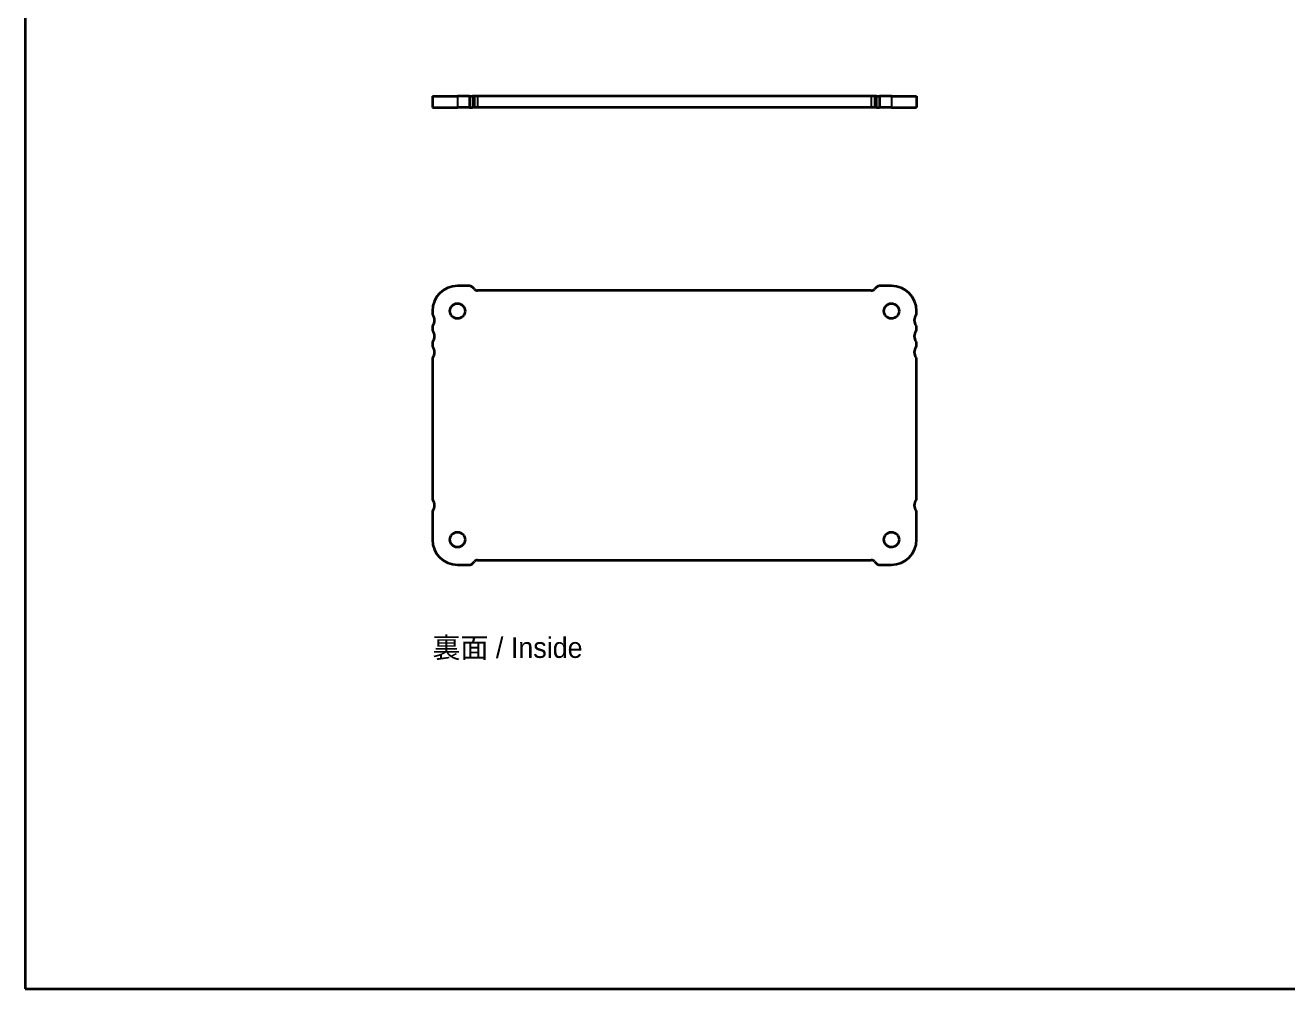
# Model space of a CAD drawing. Header units: millimetres. Extents: x 2470 to 3168, y 0 to 422.
# Drawn here: x 2581.5 to 2857.9, y 0 to 210.8 of the extents above; entities that cross this region are included whole.
import ezdxf

# ---------------------------------------------------------------- set-up
doc = ezdxf.new("R2010")
doc.units = ezdxf.units.MM
doc.header["$LTSCALE"] = 1.5
for name, color, linetype, lineweight in [('Border (ISO)', 7, 'Continuous', 35), ('Symbol (ISO)', 7, 'Continuous', 18), ('Visible (ISO)', 7, 'Continuous', 35), ('Visible Narrow (ISO)', 7, 'Continuous', 25)]:
    doc.layers.add(name, color=color, linetype=linetype, lineweight=lineweight)
doc.styles.add('Note Text (TK)', font='')
doc.styles.get('Note Text (TK)').set_extended_font_data('MS PGothic')

# ---------------------------------------------------------------- blocks, each defined once
blk = doc.blocks.new('図面枠 tk図枠')
at = {"layer": 'Border (ISO)'}
for p, q in [((14.5, 289), (14.5, 8)), ((14.5, 8), (405.5, 8))]:
    blk.add_line(p, q, dxfattribs=at)

msp = doc.modelspace()

# ---------------------------------------------------------------- linework, layer by layer
at = {"layer": 'Visible (ISO)'}
for p, q in [((2670.62, 195.238), (2670.62, 192.738)), ((2670.62, 195.238), (2676.12, 195.238)), ((2678.731, 195.238), (2676.12, 195.238)), ((2678.731, 195.238), (2679.413, 195.238)), ((2678.731, 195.238), (2678.731, 192.738)), ((2679.828, 195.238), (2679.413, 195.238)), ((2680.535, 195.238), (2679.828, 195.238)), ((2766.706, 195.238), (2680.535, 195.238)), ((2767.413, 195.238), (2766.706, 195.238)), ((2767.827, 195.238), (2767.413, 195.238)), ((2767.827, 195.238), (2768.509, 195.238)), ((2768.509, 195.238), (2768.509, 192.738)), ((2771.12, 195.238), (2768.509, 195.238)), ((2771.12, 195.238), (2776.62, 195.238)), ((2776.62, 195.238), (2776.62, 192.738)), ((2670.62, 192.738), (2676.12, 192.738)), ((2678.731, 192.738), (2676.12, 192.738)), ((2678.731, 192.738), (2679.413, 192.738)), ((2679.828, 192.738), (2679.413, 192.738)), ((2680.535, 192.738), (2679.828, 192.738)), ((2766.706, 192.738), (2680.535, 192.738)), ((2767.413, 192.738), (2766.706, 192.738)), ((2767.827, 192.738), (2767.413, 192.738)), ((2767.827, 192.738), (2768.509, 192.738)), ((2771.12, 192.738), (2768.509, 192.738)), ((2771.12, 192.738), (2776.62, 192.738)), ((2678.731, 153.738), (2676.12, 153.738)), ((2679.828, 153.031), (2679.413, 153.445)), ((2766.706, 152.738), (2680.535, 152.738)), ((2767.827, 153.445), (2767.413, 153.031)), ((2771.12, 153.738), (2768.509, 153.738)), ((2670.62, 148.238), (2670.62, 147.738)), ((2776.62, 147.738), (2776.62, 148.238)), ((2670.62, 144.738), (2670.62, 144.238)), ((2776.62, 144.238), (2776.62, 144.738)), ((2670.62, 141.238), (2670.62, 140.738)), ((2776.62, 140.738), (2776.62, 141.238)), ((2670.62, 137.738), (2670.62, 107.238)), ((2776.62, 107.238), (2776.62, 137.738)), ((2670.62, 104.238), (2670.62, 98.238)), ((2776.62, 98.238), (2776.62, 104.238)), ((2676.12, 92.738), (2678.706, 92.738)), ((2679.413, 93.031), (2679.827, 93.445)), ((2680.534, 93.738), (2766.706, 93.738)), ((2767.413, 93.445), (2767.827, 93.031)), ((2768.534, 92.738), (2771.12, 92.738))]:
    msp.add_line(p, q, dxfattribs=at)
for centre in [(2676.12, 148.238), (2771.12, 148.238), (2676.12, 98.238), (2771.12, 98.238)]:
    msp.add_circle(centre, 1.65, dxfattribs=at)
for centre, radius, start, end in [((2676.12, 148.238), 5.5, 90, 180), ((2678.706, 152.738), 1, 45, 88.55077), ((2680.535, 153.738), 1, 225, 270), ((2766.706, 153.738), 1, 270, 315), ((2768.534, 152.738), 1, 91.44923, 135), ((2771.12, 148.238), 5.5, 0, 90), ((2671.12, 147.738), 0.5, 180, 216.8699), ((2669.12, 146.238), 2, 323.1301, 36.8699), ((2778.12, 146.238), 2, 143.1301, 216.8699), ((2776.12, 147.738), 0.5, 323.1301, 0), ((2671.12, 144.738), 0.5, 143.1301, 180), ((2671.12, 144.238), 0.5, 180, 216.8699), ((2669.12, 142.738), 2, 323.1301, 36.8699), ((2778.12, 142.738), 2, 143.1301, 216.8699), ((2776.12, 144.738), 0.5, 0, 36.8699), ((2776.12, 144.238), 0.5, 323.1301, 0), ((2671.12, 141.238), 0.5, 143.1301, 180), ((2776.12, 141.238), 0.5, 0, 36.8699), ((2671.12, 140.738), 0.5, 180, 216.8699), ((2669.12, 139.238), 2, 323.1301, 36.8699), ((2778.12, 139.238), 2, 143.1301, 216.8699), ((2776.12, 140.738), 0.5, 323.1301, 0), ((2671.12, 137.738), 0.5, 143.1301, 180), ((2776.12, 137.738), 0.5, 0, 36.8699), ((2671.12, 107.238), 0.5, 180, 216.8699), ((2669.12, 105.738), 2, 323.1301, 36.8699), ((2778.12, 105.738), 2, 143.1301, 216.8699), ((2776.12, 107.238), 0.5, 323.1301, 0), ((2671.12, 104.238), 0.5, 143.1301, 180), ((2776.12, 104.238), 0.5, 0, 36.8699), ((2676.12, 98.238), 5.5, 180, 270), ((2771.12, 98.238), 5.5, 270, 0), ((2678.706, 93.738), 1, 270, 315), ((2680.534, 92.738), 1, 90, 135), ((2766.706, 92.738), 1, 45, 90), ((2768.534, 93.738), 1, 225, 270)]:
    msp.add_arc(centre, radius, start, end, dxfattribs=at)
at = {"layer": 'Visible Narrow (ISO)'}
for p, q in [((2676.12, 195.238), (2676.12, 192.738)), ((2679.413, 195.238), (2679.413, 192.738)), ((2679.828, 195.238), (2679.828, 192.738)), ((2680.535, 195.238), (2680.535, 192.738)), ((2766.706, 195.238), (2766.706, 192.738)), ((2767.413, 195.238), (2767.413, 192.738)), ((2767.827, 195.238), (2767.827, 192.738)), ((2771.12, 195.238), (2771.12, 192.738))]:
    msp.add_line(p, q, dxfattribs=at)

# ---------------------------------------------------------------- block references
at = {"xscale": 1.5, "yscale": 1.5, "zscale": 1.5}
msp.add_blockref('図面枠 tk図枠', (2559.75, -12), dxfattribs=at)

# ---------------------------------------------------------------- texts
at = {"layer": 'Symbol (ISO)', "insert": (2670.62, 74.365), "char_height": 4.5, "width": 35.79702, "attachment_point": 4, "line_spacing_factor": 1.5, "style": 'Note Text (TK)'}
msp.add_mtext('裏面 / Inside', dxfattribs=at)

doc.saveas('drawing.dxf')
